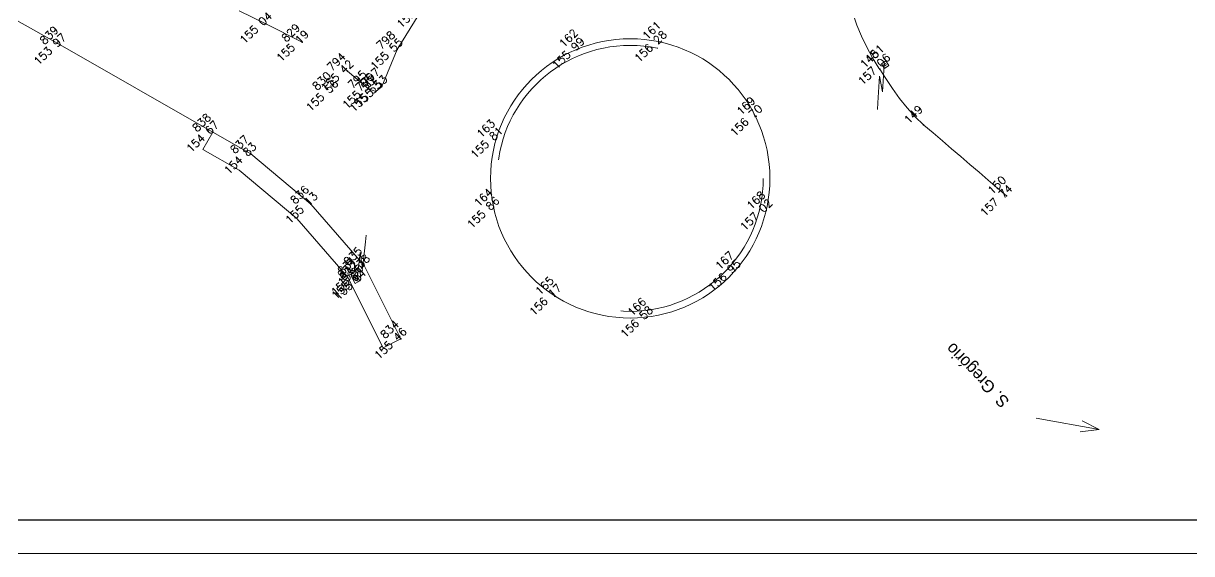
# Model space of a CAD drawing. Header units: millimetres. Extents: x -16 to 1007, y 828 to 1356.
# Drawn here: x 825.4 to 913, y 828 to 867.8 of the extents above; entities that cross this region are included whole.
import ezdxf
from ezdxf.enums import TextEntityAlignment as Align

# ---------------------------------------------------------------- set-up
doc = ezdxf.new("R2010")
doc.units = ezdxf.units.MM
doc.header["$LTSCALE"] = 4
for name, pattern in [('CONTINUOUS1', [0, 0, 0]), ('DASHED', [0.75, 0.5, -0.25]), ('DGN2', [8.182077, 4.091038, -4.091038])]:
    doc.linetypes.add(name, pattern=pattern)
doc.layers.get('0').update_dxf_attribs({"linetype": 'CONTINUOUS1', "lineweight": 0})
for name, color, linetype, lineweight, true_color in [('1', 1, 'DASHED', 0, 0xff0000), ('51', 1, 'CONTINUOUS1', 0, 0xff0000), ('52', 2, 'CONTINUOUS1', 0, 0xffff00)]:
    doc.layers.add(name, color=color, linetype=linetype, lineweight=lineweight, true_color=true_color)
for name, color, linetype, lineweight in [('10', 7, 'CONTINUOUS1', 0), ('11', 7, 'CONTINUOUS1', 0), ('13', 7, 'CONTINUOUS1', 0), ('2', 7, 'CONTINUOUS1', 0), ('Level 1', 7, 'Continuous', 0), ('Level 17', 7, 'Continuous', 0), ('Level 22', 7, 'Continuous', 0)]:
    doc.layers.add(name, color=color, linetype=linetype, lineweight=lineweight)
doc.styles.get("Standard").update_dxf_attribs({"font": 'txt_____.ttf'})

# ---------------------------------------------------------------- blocks, each defined once
blk = doc.blocks.new('anonymous28')
at = {"layer": '11', "color": 7, "flags": 128}
blk.add_lwpolyline([(-0.142, -1.497), (0.079, 0.491), (0.259, -0.696), (0.48, 1.292), (0.536, 1.789)], dxfattribs=at)
at = {"layer": '11', "color": 7, "linetype": 'CONTINUOUS1'}
blk.add_lwpolyline([(-0.499, -1.458), (-0.294, -1.816), (0.055, -1.616), (-0.149, -1.258), (-0.499, -1.458)], close=True, dxfattribs=at)
blk.add_circle((-0.222, -1.537), 0.0892, dxfattribs=at)
blk = doc.blocks.new('anonymous29')
at = {"layer": '11', "color": 7, "linetype": 'CONTINUOUS1'}
blk.add_lwpolyline([(0.415, 1.484), (0.19, 1.83), (-0.147, 1.61), (0.077, 1.265), (0.415, 1.484)], close=True, dxfattribs=at)
at = {"layer": '11', "color": 7, "flags": 128}
blk.add_lwpolyline([(0.056, 1.503), (-0.051, -0.494), (-0.299, 0.68), (-0.406, -1.317), (-0.433, -1.817)], dxfattribs=at)
at = {"layer": '11', "color": 7, "linetype": 'CONTINUOUS1'}
blk.add_circle((0.134, 1.547), 0.0892, dxfattribs=at)
blk = doc.blocks.new('anonymous31')
at = {"layer": 'Level 1', "color": 7, "insert": (-0.636, 0.011), "char_height": 0.9, "width": 7.22159, "attachment_point": 1, "rotation": 134, "line_spacing_factor": 0.8}
blk.add_mtext('\\ftxt|b0|i0|c0|p0;S. Gregório', dxfattribs=at)
blk = doc.blocks.new('anonymous32')
at = {"layer": 'Level 1', "color": 7}
for p, q in [((-2.353, 0.43), (2.353, -0.43)), ((2.353, -0.43), (1.101, 0.23)), ((2.353, -0.43), (0.949, -0.613))]:
    blk.add_line(p, q, dxfattribs=at)

msp = doc.modelspace()

# ---------------------------------------------------------------- linework, layer by layer
at = {"color": 7, "linetype": 'Continuous', "lineweight": 0}
msp.add_lwpolyline([(899.168, 854.829), (898.479, 855.419), (897.79, 856.009), (897.101, 856.599), (896.413, 857.19), (895.724, 857.78), (895.035, 858.37), (894.346, 858.96), (893.657, 859.55), (892.968, 860.141), (892.946, 860.159), (892.308, 860.758), (891.703, 861.426), (891.142, 862.136), (890.611, 862.877), (890.1, 863.64), (889.647, 864.337), (889.596, 864.415), (889.114, 865.196), (888.673, 865.99), (888.279, 866.803), (887.937, 867.642), (887.668, 868.459)], dxfattribs=at)
at = {"layer": '1', "color": 7, "linetype": 'Continuous', "lineweight": 0}
msp.add_circle((870.943, 856.146), 10.476, dxfattribs=at)
at = {"layer": '1', "color": 7, "linetype": 'DGN2', "lineweight": 0}
msp.add_circle((870.943, 856.146), 9.976, dxfattribs=at)
at = {"layer": '10', "color": 7, "linetype": 'CONTINUOUS1', "flags": 128}
for points in [[(849.744, 864.184), (851.316, 862.856), (851.869, 862.658), (852.311, 863.04), (853.456, 865.811), (855.423, 868.962), (855.426, 869.594), (854.904, 869.859), (852.871, 869.961), (848.958, 870.663), (845.967, 871.517), (842.195, 872.931), (827.328, 880.389), (815.467, 886.239), (804.508, 891.606), (794.278, 896.191), (786.772, 899.247), (777.206, 902.752), (768.436, 905.343), (761.55, 907.099), (755.81, 908.415), (755.142, 908.079), (755.553, 907.443), (758.195, 906.727), (771.694, 902.357), (779.234, 899.37), (788.407, 895.125), (793.846, 892.369), (797.481, 890.471), (807.041, 885.74), (818.011, 880.296), (833.565, 872.675), (843.619, 867.744), (846.334, 866.356)], [(839.652, 859.619), (828.211, 866.173), (817.235, 872.35), (802.958, 879.957), (793.673, 884.638), (783.061, 890.104), (773.59, 894.663), (764.297, 898.57), (756.406, 901.269), (756.099, 899.823)]]:
    msp.add_lwpolyline(points, dxfattribs=at)
at = {"layer": '13', "linetype": 'Continuous', "lineweight": 0}
for points in [[(843.601, 867.727, 1), (843.637, 867.761, 1), (843.601, 867.727, 1)], [(846.316, 866.339, 1), (846.352, 866.373, 1), (846.316, 866.339, 1)], [(873.234, 866.376, 1), (873.27, 866.411, 1), (873.234, 866.376, 1)], [(828.193, 866.156, 1), (828.229, 866.191, 1), (828.193, 866.156, 1)], [(853.438, 865.793, 1), (853.474, 865.828, 1), (853.438, 865.793, 1)], [(867.062, 865.866, 1), (867.098, 865.901, 1), (867.062, 865.866, 1)], [(889.959, 864.62, 1), (889.995, 864.655, 1), (889.959, 864.62, 1)], [(849.726, 864.166, 1), (849.762, 864.201, 1), (849.726, 864.166, 1)], [(851.298, 862.838, 1), (851.334, 862.873, 1), (851.298, 862.838, 1)], [(852.293, 863.023, 1), (852.329, 863.057, 1), (852.293, 863.023, 1)], [(848.599, 862.693, 1), (848.635, 862.727, 1), (848.599, 862.693, 1)], [(851.851, 862.641, 1), (851.887, 862.675, 1), (851.851, 862.641, 1)], [(880.37, 860.784, 1), (880.406, 860.818, 1), (880.37, 860.784, 1)], [(839.634, 859.602, 1), (839.67, 859.637, 1), (839.634, 859.602, 1)], [(860.87, 859.08, 1), (860.906, 859.115, 1), (860.87, 859.08, 1)], [(842.47, 857.967, 1), (842.506, 858.002, 1), (842.47, 857.967, 1)], [(846.984, 854.188, 1), (847.02, 854.223, 1), (846.984, 854.188, 1)], [(899.15, 854.811, 1), (899.186, 854.846, 1), (899.15, 854.811, 1)], [(860.681, 853.905, 1), (860.717, 853.94, 1), (860.681, 853.905, 1)], [(881.116, 853.706, 1), (881.152, 853.741, 1), (881.116, 853.706, 1)], [(850.452, 848.809, 1), (850.488, 848.843, 1), (850.452, 848.809, 1)], [(850.974, 849.58, 1), (851.01, 849.615, 1), (850.974, 849.58, 1)], [(878.771, 849.183, 1), (878.807, 849.217, 1), (878.771, 849.183, 1)], [(850.514, 848.58, 1), (850.55, 848.615, 1), (850.514, 848.58, 1)], [(850.65, 848.462, 1), (850.686, 848.496, 1), (850.65, 848.462, 1)], [(865.274, 847.294, 1), (865.31, 847.329, 1), (865.274, 847.294, 1)], [(872.188, 845.709, 1), (872.224, 845.744, 1), (872.188, 845.709, 1)], [(853.73, 844.091, 1), (853.766, 844.125, 1), (853.73, 844.091, 1)]]:
    msp.add_lwpolyline(points, format="xyb", dxfattribs=at)
at = {"layer": '2', "color": 7, "flags": 128}
for points in [[(839.652, 859.619), (838.903, 858.32)], [(853.748, 844.108), (850.992, 849.598), (847.002, 854.205), (842.488, 857.985), (839.652, 859.619)], [(852.407, 843.435), (849.735, 848.757), (845.947, 853.132), (841.625, 856.751), (838.903, 858.32)], [(853.748, 844.108), (852.407, 843.435)]]:
    msp.add_lwpolyline(points, dxfattribs=at)
at = {"layer": '51', "linetype": 'Continuous', "lineweight": 0}
for points in [[(853.438, 865.793, 1), (853.474, 865.828, 1), (853.438, 865.793, 1)], [(849.726, 864.166, 1), (849.762, 864.201, 1), (849.726, 864.166, 1)], [(851.298, 862.838, 1), (851.334, 862.873, 1), (851.298, 862.838, 1)], [(852.293, 863.023, 1), (852.329, 863.057, 1), (852.293, 863.023, 1)], [(851.851, 862.641, 1), (851.887, 862.675, 1), (851.851, 862.641, 1)]]:
    msp.add_lwpolyline(points, format="xyb", dxfattribs=at)
at = {"layer": '52', "linetype": 'Continuous', "lineweight": 0}
for points in [[(843.601, 867.727, 1), (843.637, 867.761, 1), (843.601, 867.727, 1)], [(846.316, 866.339, 1), (846.352, 866.373, 1), (846.316, 866.339, 1)], [(873.234, 866.376, 1), (873.27, 866.411, 1), (873.234, 866.376, 1)], [(828.193, 866.156, 1), (828.229, 866.191, 1), (828.193, 866.156, 1)], [(867.062, 865.866, 1), (867.098, 865.901, 1), (867.062, 865.866, 1)], [(889.959, 864.62, 1), (889.995, 864.655, 1), (889.959, 864.62, 1)], [(889.629, 864.319, 1), (889.665, 864.354, 1), (889.629, 864.319, 1)], [(848.599, 862.693, 1), (848.635, 862.727, 1), (848.599, 862.693, 1)], [(880.37, 860.784, 1), (880.406, 860.818, 1), (880.37, 860.784, 1)], [(839.634, 859.602, 1), (839.67, 859.637, 1), (839.634, 859.602, 1)], [(892.928, 860.142, 1), (892.964, 860.177, 1), (892.928, 860.142, 1)], [(860.87, 859.08, 1), (860.906, 859.115, 1), (860.87, 859.08, 1)], [(842.47, 857.967, 1), (842.506, 858.002, 1), (842.47, 857.967, 1)], [(846.984, 854.188, 1), (847.02, 854.223, 1), (846.984, 854.188, 1)], [(899.15, 854.811, 1), (899.186, 854.846, 1), (899.15, 854.811, 1)], [(860.681, 853.905, 1), (860.717, 853.94, 1), (860.681, 853.905, 1)], [(881.116, 853.706, 1), (881.152, 853.741, 1), (881.116, 853.706, 1)], [(850.452, 848.809, 1), (850.488, 848.843, 1), (850.452, 848.809, 1)], [(850.974, 849.58, 1), (851.01, 849.615, 1), (850.974, 849.58, 1)], [(878.771, 849.183, 1), (878.807, 849.217, 1), (878.771, 849.183, 1)], [(850.514, 848.58, 1), (850.55, 848.615, 1), (850.514, 848.58, 1)], [(850.65, 848.462, 1), (850.686, 848.496, 1), (850.65, 848.462, 1)], [(865.274, 847.294, 1), (865.31, 847.329, 1), (865.274, 847.294, 1)], [(872.188, 845.709, 1), (872.224, 845.744, 1), (872.188, 845.709, 1)], [(853.73, 844.091, 1), (853.766, 844.125, 1), (853.73, 844.091, 1)]]:
    msp.add_lwpolyline(points, format="xyb", dxfattribs=at)
at = {"layer": 'Level 17', "color": 7, "linetype": 'Continuous', "lineweight": 0}
msp.add_lwpolyline([(1006.556, 827.992), (531.556, 827.992)], dxfattribs=at)
at = {"layer": 'Level 22', "color": 7, "linetype": 'Continuous', "lineweight": 30}
msp.add_lwpolyline([(1004.056, 830.492), (546.556, 830.492)], dxfattribs=at)

# ---------------------------------------------------------------- block references
at = {"color": 7, "linetype": 'Continuous', "lineweight": 0}
for name, p in [('anonymous29', (889.921, 863.134)), ('anonymous28', (850.618, 850.086)), ('anonymous31', (899.42, 838.829)), ('anonymous32', (903.741, 837.735))]:
    msp.add_blockref(name, p, dxfattribs=at)

# ---------------------------------------------------------------- texts
at = {"layer": '13', "linetype": 'Continuous', "lineweight": 0}
for s, p in [('155 55 ', (854.997, 868.551)), ('155 04 ', (843.23, 867.368)), ('153 97 ', (827.785, 865.763)), ('155 19 ', (845.98, 866.015)), ('155 55 ', (853.03, 865.4)), ('155 99 ', (866.655, 865.473)), ('156 28 ', (872.826, 865.983)), ('155 42 ', (849.319, 863.773)), ('157 06 ', (889.588, 864.261)), ('155 53 ', (851.885, 862.629)), ('155 56 ', (848.192, 862.299)), ('155 50 ', (850.927, 862.48)), ('155 53 ', (851.444, 862.247)), ('156 70 ', (879.999, 860.425)), ('154 67 ', (839.227, 859.209)), ('155 81 ', (860.535, 858.757)), ('154 83 ', (842.063, 857.574)), ('155 13 ', (846.649, 853.864)), ('157 74 ', (898.743, 854.418)), ('155 86 ', (860.274, 853.512)), ('157 02 ', (880.745, 853.347)), ('155 38 ', (850.566, 849.187)), ('156 95 ', (878.364, 848.789)), ('155 50 ', (850.081, 848.45)), ('155 62 ', (850.107, 848.186)), ('155 51 ', (850.315, 848.138)), ('156 17 ', (864.938, 846.97)), ('156 58 ', (871.78, 845.316)), ('155 46 ', (853.323, 843.697))]:
    msp.add_text(s, height=0.6, rotation=44, dxfattribs=at).set_placement(p, align=Align.CENTER)
at = {"layer": '51', "linetype": 'Continuous', "lineweight": 0}
for s, p in [('798', (852.819, 866.308)), ('794', (849.108, 864.681)), ('795', (850.68, 863.353)), ('796', (851.232, 863.155)), ('797', (851.674, 863.537))]:
    msp.add_text(s, height=0.6, rotation=44, dxfattribs=at).set_placement(p, align=Align.CENTER)
at = {"layer": '52', "linetype": 'Continuous', "lineweight": 0}
for s, p in [('839', (827.574, 866.671)), ('829', (845.697, 866.853)), ('162', (866.516, 866.451)), ('161', (872.759, 867.03)), ('148', (889.082, 864.904)), ('151', (889.484, 865.273)), ('830', (848.016, 863.242)), ('169', (879.824, 861.368)), ('149', (892.381, 860.726)), ('838', (839.015, 860.117)), ('163', (860.323, 859.665)), ('837', (841.851, 858.482)), ('150', (898.64, 855.43)), ('836', (846.366, 854.703)), ('164', (860.135, 854.489)), ('168', (880.57, 854.29)), ('835', (850.355, 850.095)), ('167', (878.224, 849.767)), ('833', (849.895, 849.095)), ('831', (849.905, 849.393)), ('832', (850.032, 848.976)), ('165', (864.727, 847.878)), ('166', (871.641, 846.293)), ('834', (853.111, 844.605))]:
    msp.add_text(s, height=0.6, rotation=44, dxfattribs=at).set_placement(p, align=Align.CENTER)

doc.saveas('drawing.dxf')
